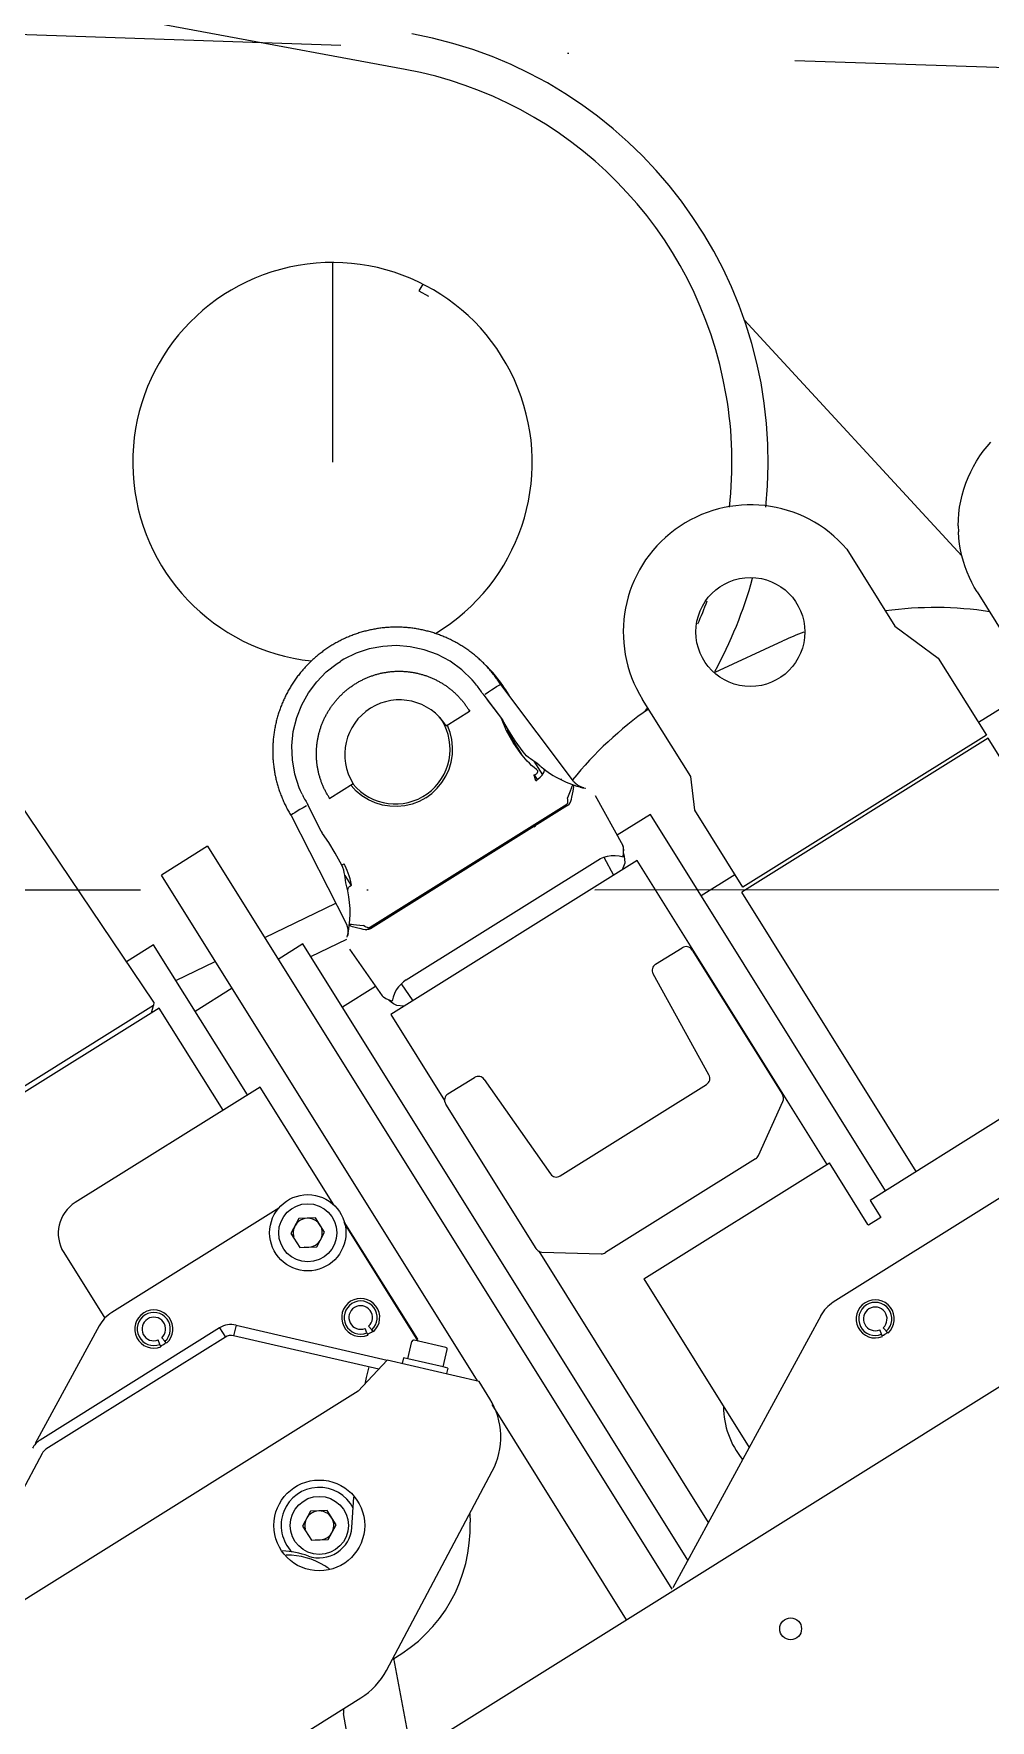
# Model space of a CAD drawing. Header units: millimetres. Extents: x 1084702 to 1166801, y 36632 to 124519.
# Drawn here: x 1098461.3 to 1098724.7, y 107416.3 to 107880.6 of the extents above; entities that cross this region are included whole.
import ezdxf

# ---------------------------------------------------------------- set-up
doc = ezdxf.new("R2010")
doc.units = ezdxf.units.MM
doc.header["$LTSCALE"] = 250
doc.linetypes.add('CENTER', pattern=[3, 2.5, -0.25, 0, -0.25])
doc.layers.get('0').update_dxf_attribs({"color": 255})

# ---------------------------------------------------------------- blocks, each defined once
blk = doc.blocks.new('PK65002M m platform_side')
at = {"linetype": 'Continuous'}
for p, q in [((-9604.79, 6916.72), (-10116.27, 7011.51)), ((-9624.84, 6863.56), (-9624.84, 6808.56)), ((-9599.98, 6857.62), (-9601.03, 6855.79)), ((-9601.03, 6855.79), (-9598.43, 6854.29)), ((-9451.58, 6782.81), (-9511.43, 6847.8)), ((-9446.58, 6810.3), (-9445.62, 6811.64)), ((-9445.62, 6811.64), (-9444.6, 6812.92)), ((-9444.6, 6812.92), (-9443.54, 6814.13)), ((-9449.1, 6805.95), (-9448.33, 6807.45)), ((-9448.33, 6807.45), (-9447.49, 6808.9)), ((-9447.49, 6808.9), (-9446.58, 6810.3)), ((-9450.99, 6801.19), (-9450.44, 6802.82)), ((-9450.44, 6802.82), (-9449.81, 6804.4)), ((-9449.81, 6804.4), (-9449.1, 6805.95)), ((-9452.14, 6796.18), (-9451.84, 6797.87)), ((-9451.84, 6797.87), (-9451.46, 6799.54)), ((-9451.46, 6799.54), (-9450.99, 6801.19)), ((-9452.54, 6791.08), (-9452.49, 6792.78)), ((-9452.49, 6792.78), (-9452.36, 6794.48)), ((-9452.36, 6794.48), (-9452.14, 6796.18)), ((-9452.54, 6791.08), (-9452.5, 6789.39)), ((-9452.38, 6787.72), (-9452.5, 6789.39)), ((-9452.18, 6786.07), (-9452.38, 6787.72)), ((-9483.22, 6784.66), (-9469.98, 6763.46)), ((-9451.9, 6784.44), (-9452.18, 6786.07)), ((-9451.54, 6782.85), (-9451.9, 6784.44)), ((-9451.12, 6781.29), (-9451.54, 6782.85)), ((-9450.63, 6779.77), (-9451.12, 6781.29)), ((-9450.08, 6778.3), (-9450.63, 6779.77)), ((-9449.47, 6776.87), (-9450.08, 6778.3)), ((-9448.81, 6775.49), (-9449.47, 6776.87)), ((-9448.1, 6774.17), (-9448.81, 6775.49)), ((-9447.34, 6772.9), (-9448.1, 6774.17)), ((-9447.34, 6772.9), (-9434.47, 6752.3)), ((-9469.98, 6763.46), (-9458.01, 6754.69)), ((-9519.42, 6750.81), (-9500.82, 6759.39)), ((-9458.01, 6754.69), (-9444.76, 6733.49)), ((-9558.45, 6720.76), (-9578.52, 6747.4)), ((-9577.53, 6746.07), (-9577.36, 6746.18)), ((-9577.38, 6746.17), (-9576.31, 6744.46)), ((-9577.36, 6746.18), (-9576.16, 6744.26)), ((-9583.37, 6744.7), (-9583.2, 6744.48)), ((-9583.2, 6744.48), (-9578.34, 6738.03)), ((-9582.2, 6743.15), (-9578.34, 6738.03)), ((-9526.2, 6722.1), (-9539.45, 6743.3)), ((-9438.53, 6742.19), (-9446.93, 6736.95)), ((-9593.55, 6736.06), (-9587.12, 6740.08)), ((-9587.12, 6740.08), (-9586.88, 6740.23)), ((-9578.34, 6738.03), (-9577.91, 6737.45)), ((-9577.91, 6737.45), (-9578.34, 6738.03)), ((-9576.9, 6734.66), (-9578.34, 6738.03)), ((-9576.95, 6734.79), (-9572.78, 6728.11)), ((-9444.32, 6732.59), (-9512.16, 6690.19)), ((-9444.76, 6733.49), (-9511.84, 6691.57)), ((-9198.09, 6338.54), (-9444.32, 6732.59)), ((-9674.06, 6659.96), (-9717.65, 6724.58)), ((-9569.43, 6726.33), (-9567.05, 6722.52)), ((-9566.29, 6723.93), (-9566.25, 6723.86)), ((-9619.16, 6720.06), (-9625.59, 6716.04)), ((-9569.29, 6722.54), (-9568.46, 6721.21)), ((-9563.04, 6721.78), (-9563.03, 6721.77)), ((-9561.87, 6721.39), (-9561.89, 6721.38)), ((-9558.21, 6720.47), (-9558.26, 6720.53)), ((-9558.16, 6720.41), (-9558.21, 6720.47)), ((-9558.11, 6720.35), (-9558.16, 6720.41)), ((-9558.05, 6720.3), (-9558.11, 6720.35)), ((-9558, 6720.24), (-9558.05, 6720.3)), ((-9557.94, 6720.19), (-9558, 6720.24)), ((-9557.89, 6720.13), (-9557.94, 6720.19)), ((-9557.83, 6720.08), (-9557.89, 6720.13)), ((-9557.77, 6720.03), (-9557.83, 6720.08)), ((-9557.71, 6719.98), (-9557.77, 6720.03)), ((-9557.66, 6719.93), (-9557.72, 6719.98)), ((-9557.6, 6719.88), (-9557.66, 6719.93)), ((-9557.55, 6719.84), (-9557.6, 6719.88)), ((-9557.45, 6719.77), (-9557.5, 6719.8)), ((-9557.4, 6719.73), (-9557.45, 6719.77)), ((-9557.36, 6719.7), (-9557.41, 6719.73)), ((-9557.32, 6719.67), (-9557.36, 6719.7)), ((-9557.28, 6719.64), (-9557.32, 6719.67)), ((-9557.24, 6719.61), (-9557.28, 6719.64)), ((-9557.2, 6719.59), (-9557.24, 6719.62)), ((-9557.16, 6719.56), (-9557.2, 6719.59)), ((-9557.12, 6719.54), (-9557.17, 6719.57)), ((-9557.09, 6719.52), (-9557.13, 6719.54)), ((-9557.05, 6719.5), (-9557.09, 6719.52)), ((-9557.02, 6719.48), (-9557.06, 6719.5)), ((-9556.99, 6719.46), (-9557.03, 6719.48)), ((-9556.95, 6719.44), (-9556.99, 6719.46)), ((-9556.92, 6719.42), (-9556.96, 6719.44)), ((-9556.89, 6719.4), (-9556.93, 6719.43)), ((-9556.86, 6719.39), (-9556.9, 6719.41)), ((-9556.83, 6719.37), (-9556.87, 6719.39)), ((-9556.81, 6719.36), (-9556.84, 6719.38)), ((-9556.78, 6719.34), (-9556.81, 6719.36)), ((-9556.75, 6719.33), (-9556.79, 6719.35)), ((-9556.73, 6719.32), (-9556.76, 6719.33)), ((-9556.7, 6719.3), (-9556.73, 6719.32)), ((-9556.68, 6719.29), (-9556.71, 6719.31)), ((-9556.65, 6719.28), (-9556.68, 6719.29)), ((-9556.63, 6719.27), (-9556.66, 6719.28)), ((-9556.6, 6719.26), (-9556.64, 6719.27)), ((-9556.64, 6719.17), (-9556.62, 6719.16)), ((-9556.64, 6719.16), (-9556.56, 6719.14)), ((-9556.58, 6719.24), (-9556.61, 6719.26)), ((-9556.56, 6719.23), (-9556.59, 6719.25)), ((-9556.54, 6719.22), (-9556.57, 6719.24)), ((-9556.51, 6719.21), (-9556.55, 6719.23)), ((-9556.49, 6719.2), (-9556.52, 6719.22)), ((-9556.47, 6719.2), (-9556.5, 6719.21)), ((-9556.45, 6719.19), (-9556.48, 6719.2)), ((-9556.43, 6719.18), (-9556.46, 6719.19)), ((-9556.41, 6719.17), (-9556.44, 6719.18)), ((-9556.44, 6719.11), (-9556.33, 6719.08)), ((-9556.39, 6719.16), (-9556.42, 6719.17)), ((-9556.37, 6719.15), (-9556.4, 6719.17)), ((-9556.34, 6719.14), (-9556.37, 6719.15)), ((-9556.31, 6719.13), (-9556.35, 6719.14)), ((-9556.28, 6719.12), (-9556.32, 6719.13)), ((-9556.26, 6719.11), (-9556.29, 6719.12)), ((-9556.23, 6719.1), (-9556.27, 6719.11)), ((-9556.21, 6719.09), (-9556.24, 6719.1)), ((-9556.18, 6719.08), (-9556.22, 6719.09)), ((-9556.16, 6719.07), (-9556.19, 6719.08)), ((-9556.13, 6719.06), (-9556.17, 6719.07)), ((-9556.1, 6719.05), (-9556.14, 6719.06)), ((-9556.07, 6719.04), (-9556.11, 6719.05)), ((-9556.04, 6719.03), (-9556.08, 6719.04)), ((-9556.03, 6719.02), (-9556.05, 6719.03)), ((-9556, 6719.02), (-9556.03, 6719.03)), ((-9555.98, 6719.01), (-9556.01, 6719.02)), ((-9555.95, 6719), (-9555.98, 6719.01)), ((-9555.93, 6718.99), (-9555.95, 6719)), ((-9555.9, 6718.98), (-9555.93, 6718.99)), ((-9555.88, 6718.98), (-9555.9, 6718.98)), ((-9555.86, 6718.97), (-9555.89, 6718.98)), ((-9555.85, 6718.97), (-9555.88, 6718.98)), ((-9555.87, 6718.97), (-9555.82, 6718.96)), ((-9555.87, 6718.97), (-9555.87, 6718.97)), ((-9555.84, 6718.97), (-9555.86, 6718.97)), ((-9555.83, 6718.96), (-9555.85, 6718.97)), ((-9555.8, 6718.96), (-9555.83, 6718.96)), ((-9555.82, 6718.96), (-9555.8, 6718.95)), ((-9555.76, 6718.94), (-9555.81, 6718.96)), ((-9555.75, 6718.94), (-9555.77, 6718.95)), ((-9555.76, 6718.94), (-9555.75, 6718.94)), ((-9555.76, 6718.94), (-9555.75, 6718.94)), ((-9555.75, 6718.94), (-9555.74, 6718.94)), ((-9555.75, 6718.94), (-9555.74, 6718.94)), ((-9555.71, 6718.93), (-9555.75, 6718.94)), ((-9555.7, 6718.93), (-9555.73, 6718.94)), ((-9555.58, 6718.9), (-9555.72, 6718.93)), ((-9555.67, 6718.92), (-9555.71, 6718.93)), ((-9555.63, 6718.91), (-9555.67, 6718.92)), ((-9555.61, 6718.91), (-9555.64, 6718.91)), ((-9555.23, 6718.82), (-9555.17, 6718.81)), ((-9525.09, 6712.77), (-9526.2, 6722.1)), ((-9631.71, 6714.5), (-9631.58, 6714.25)), ((-9627.92, 6707.05), (-9631.58, 6714.25)), ((-9625.59, 6716.04), (-9625.83, 6715.89)), ((-9614.6, 6680.51), (-9560.32, 6714.43)), ((-9560.1, 6714.07), (-9614.38, 6680.16)), ((-9552.51, 6716.84), (-9544.9, 6703.1)), ((-9636.25, 6711.32), (-9621.11, 6681.61)), ((-9537.27, 6711.6), (-9546.44, 6705.88)), ((-9472.56, 6608.04), (-9537.27, 6711.6)), ((-9511.84, 6691.57), (-9525.09, 6712.77)), ((-9627.59, 6706.41), (-9627.92, 6707.05)), ((-9659.22, 6702.86), (-9671.94, 6694.92)), ((-9659.22, 6702.86), (-9531.41, 6498.34)), ((-9550.13, 6699.83), (-9547.41, 6694.92)), ((-9544.83, 6699.93), (-9544.69, 6701.04)), ((-9584.95, 6555.71), (-9671.94, 6694.92)), ((-9540.91, 6698.98), (-9608.76, 6656.58)), ((-9604.53, 6666.09), (-9551.77, 6699.05)), ((-9544.94, 6696.46), (-9544.25, 6698.3)), ((-9488.62, 6615.3), (-9540.91, 6698.98)), ((-9514.01, 6695.03), (-9523.29, 6689.23)), ((-9621.43, 6694.82), (-9619.72, 6692.08)), ((-9620.7, 6691.02), (-9620.6, 6690.85)), ((-9643.51, 6677.72), (-9623.94, 6687.16)), ((-9620.02, 6686.18), (-9620.01, 6686.16)), ((-9464.12, 6613.31), (-9512.16, 6690.19)), ((-9621.05, 6681.48), (-9621.02, 6681.4)), ((-9621.02, 6681.41), (-9620.98, 6681.33)), ((-9620.98, 6681.33), (-9620.95, 6681.26)), ((-9620.95, 6681.26), (-9620.92, 6681.19)), ((-9620.93, 6681.19), (-9620.9, 6681.12)), ((-9620.9, 6681.12), (-9620.87, 6681.04)), ((-9620.87, 6681.05), (-9620.84, 6680.97)), ((-9620.84, 6680.98), (-9620.82, 6680.9)), ((-9620, 6685.4), (-9619.98, 6685.37)), ((-9620, 6685.35), (-9619.98, 6685.33)), ((-9615.53, 6679.85), (-9612.62, 6681.26)), ((-9630.81, 6672.49), (-9620.87, 6677.28)), ((-9620.82, 6680.9), (-9620.79, 6680.82)), ((-9620.8, 6680.83), (-9620.77, 6680.75)), ((-9620.78, 6677.86), (-9620.8, 6677.8)), ((-9620.77, 6680.75), (-9620.75, 6680.67)), ((-9620.69, 6678.23), (-9620.7, 6678.21)), ((-9620.7, 6678.22), (-9620.7, 6678.21)), ((-9620.69, 6678.24), (-9620.65, 6678.41)), ((-9620.68, 6678.29), (-9620.69, 6678.24)), ((-9620.69, 6678.25), (-9620.69, 6678.22)), ((-9620.69, 6678.23), (-9620.69, 6678.24)), ((-9620.69, 6678.23), (-9620.69, 6678.24)), ((-9620.69, 6678.24), (-9620.69, 6678.24)), ((-9620.69, 6678.24), (-9620.69, 6678.24)), ((-9620.67, 6678.33), (-9620.68, 6678.29)), ((-9620.68, 6678.3), (-9620.68, 6678.27)), ((-9620.66, 6678.37), (-9620.67, 6678.35)), ((-9620.67, 6678.35), (-9620.67, 6678.32)), ((-9620.65, 6678.43), (-9620.66, 6678.39)), ((-9620.66, 6678.4), (-9620.66, 6678.37)), ((-9620.64, 6678.47), (-9620.65, 6678.43)), ((-9620.63, 6678.53), (-9620.64, 6678.49)), ((-9620.64, 6678.51), (-9620.64, 6678.47)), ((-9620.62, 6678.59), (-9620.63, 6678.57)), ((-9620.63, 6678.57), (-9620.63, 6678.55)), ((-9620.63, 6678.55), (-9620.63, 6678.53)), ((-9620.61, 6678.67), (-9620.62, 6678.64)), ((-9620.62, 6678.64), (-9620.62, 6678.62)), ((-9620.62, 6678.62), (-9620.62, 6678.59)), ((-9620.61, 6678.69), (-9620.61, 6678.67)), ((-9620.58, 6678.94), (-9620.59, 6678.9)), ((-9620.59, 6678.91), (-9620.59, 6678.87)), ((-9620.59, 6678.87), (-9620.59, 6678.84)), ((-9620.58, 6679.7), (-9620.58, 6679.62)), ((-9620.58, 6679.63), (-9620.57, 6679.56)), ((-9620.57, 6679.09), (-9620.58, 6679.04)), ((-9620.58, 6679.05), (-9620.58, 6679.01)), ((-9620.58, 6679.01), (-9620.58, 6678.97)), ((-9620.58, 6678.97), (-9620.58, 6678.94)), ((-9620.57, 6679.57), (-9620.57, 6679.5)), ((-9620.57, 6679.51), (-9620.57, 6679.45)), ((-9620.57, 6679.46), (-9620.57, 6679.39)), ((-9620.57, 6679.4), (-9620.57, 6679.34)), ((-9620.57, 6679.35), (-9620.57, 6679.3)), ((-9620.57, 6679.3), (-9620.57, 6679.25)), ((-9620.57, 6679.26), (-9620.57, 6679.21)), ((-9620.57, 6679.21), (-9620.57, 6679.16)), ((-9620.57, 6679.17), (-9620.57, 6679.12)), ((-9620.57, 6679.13), (-9620.57, 6679.08)), ((-9620.54, 6678.92), (-9620.56, 6678.85)), ((-9620.53, 6678.96), (-9620.52, 6679.02)), ((-9620.49, 6679.18), (-9620.46, 6679.36)), ((-9674.12, 6675.75), (-9681.57, 6671.09)), ((-9648.28, 6634.4), (-9674.12, 6675.75)), ((-9632.99, 6675.97), (-9639.76, 6671.73)), ((-9527, 6506.36), (-9632.99, 6675.97)), ((-9620.19, 6674.55), (-9611.18, 6661.68)), ((-9535.87, 6670.38), (-9528.57, 6674.94)), ((-9525.82, 6674.3), (-9500.95, 6634.51)), ((-9667.97, 6665.91), (-9657.1, 6671.16)), ((-9521.16, 6639.94), (-9536.56, 6667.72)), ((-9652.49, 6663.79), (-9662.67, 6657.42)), ((-9613, 6664.28), (-9622.12, 6658.58)), ((-9605.95, 6664.95), (-9602.73, 6660.35)), ((-9674.11, 6659), (-9765.91, 6601.64)), ((-9672.54, 6658.31), (-9765.82, 6600.02)), ((-9674.63, 6657), (-9674.11, 6659)), ((-9674.06, 6659.96), (-9674.11, 6659)), ((-9654.98, 6630.21), (-9672.54, 6658.31)), ((-9608.36, 6660.23), (-9609.43, 6660.59)), ((-9605.19, 6658.81), (-9607.15, 6658.99)), ((-9608.76, 6656.58), (-9593.96, 6632.9)), ((-9593.03, 6634.67), (-9585.73, 6639.22)), ((-9644.77, 6636.59), (-9695.65, 6604.79)), ((-9624.5, 6604.15), (-9644.77, 6636.59)), ((-9583.03, 6638.68), (-9564.82, 6612.67)), ((-9562.12, 6612.12), (-9521.85, 6637.28)), ((-9568.79, 6592.11), (-9593.66, 6631.91)), ((-9507.55, 6617.72), (-9500.82, 6632.62)), ((-9439.61, 6628.63), (-9476.82, 6605.38)), ((-9508.32, 6616.85), (-9549.69, 6590.99)), ((-9539.11, 6583.75), (-9487.98, 6615.7)), ((-9477.38, 6598.74), (-9487.98, 6615.7)), ((-9639.62, 6603.27), (-9685.59, 6574.54)), ((-9440.95, 6606.06), (-9486.93, 6577.33)), ((-9476.82, 6605.38), (-9473.86, 6600.64)), ((-9634.09, 6600.38), (-9636.26, 6596.3)), ((-9629.47, 6600.54), (-9634.09, 6600.38)), ((-9627.02, 6596.62), (-9629.47, 6600.54)), ((-9601.38, 6567.14), (-9621.61, 6599.51)), ((-9601.22, 6566.65), (-9621.49, 6599.08)), ((-9477.25, 6598.52), (-9477.38, 6598.74)), ((-9473.86, 6600.64), (-9477.25, 6598.52)), ((-9636.26, 6596.3), (-9633.81, 6592.39)), ((-9629.19, 6592.55), (-9627.02, 6596.62)), ((-9698.83, 6591.01), (-9687.52, 6572.92)), ((-9633.81, 6592.39), (-9629.19, 6592.55)), ((-9568.03, 6591.4), (-9521.36, 6516.73)), ((-9567.16, 6591.17), (-9550.81, 6590.69)), ((-9539.11, 6583.75), (-9510.13, 6537.38)), ((-9689.08, 6570.84), (-9706.69, 6538.46)), ((-9655.93, 6570.29), (-9705.35, 6539.41)), ((-9655.93, 6570.29), (-9654.34, 6567.75)), ((-9651.4, 6571.05), (-9652.07, 6568.13)), ((-9651.4, 6571.05), (-9609.79, 6561.44)), ((-9615.36, 6568.92), (-9615.85, 6570.13)), ((-9614.89, 6570.73), (-9614.02, 6569.76)), ((-9613.55, 6569.24), (-9614.02, 6569.76)), ((-9490.41, 6573.63), (-9531.14, 6498.75)), ((-9473.41, 6567.89), (-9474.16, 6569.74)), ((-9471.86, 6568.85), (-9473.2, 6570.34)), ((-9419.15, 6567.8), (-11373.19, 5346.78)), ((-9654.34, 6567.75), (-9703.76, 6536.86)), ((-9672.34, 6565.74), (-9672.83, 6566.95)), ((-9672.34, 6565.74), (-9672.08, 6565.1)), ((-9671.87, 6567.55), (-9670.99, 6566.58)), ((-9670.53, 6566.07), (-9670.99, 6566.58)), ((-9612.1, 6558.9), (-9652.07, 6568.13)), ((-9615.36, 6568.92), (-9615.1, 6568.27)), ((-9604.07, 6561.77), (-9602.97, 6566.54)), ((-9593.6, 6564.89), (-9602.37, 6566.91)), ((-9601.44, 6567), (-9601.38, 6567.14)), ((-9609.82, 6561.35), (-9617.72, 6552.87)), ((-9584.47, 6555.5), (-9609.82, 6561.35)), ((-9605.29, 6562.05), (-9605.65, 6560.49)), ((-9604.07, 6561.77), (-9605.29, 6562.05)), ((-9594.33, 6559.52), (-9604.07, 6561.77)), ((-9594.33, 6559.52), (-9593.23, 6564.29)), ((-9615.53, 6556.61), (-9615.95, 6554.77)), ((-9614.85, 6559.53), (-9615.53, 6556.61)), ((-9593.11, 6559.23), (-9594.33, 6559.52)), ((-9593.11, 6559.23), (-9593.47, 6557.68)), ((-9617.72, 6552.87), (-9726.62, 6484.82)), ((-9581.53, 6550.79), (-9584.47, 6555.5)), ((-9543.83, 6489.89), (-9580.89, 6549.2)), ((-9704.82, 6535.73), (-9727.18, 6493.68)), ((-9609.96, 6475.98), (-9580.83, 6530.8)), ((-9619.51, 6515.34), (-9618.93, 6523.66)), ((-9630.92, 6519.82), (-9633.08, 6515.74)), ((-9626.3, 6519.98), (-9630.92, 6519.82)), ((-9623.85, 6516.06), (-9626.3, 6519.98)), ((-9587.03, 6519.12), (-9586.95, 6516.84)), ((-9633.08, 6515.74), (-9630.64, 6511.83)), ((-9626.02, 6511.99), (-9623.85, 6516.06)), ((-9630.64, 6511.83), (-9626.02, 6511.99)), ((-9603.03, 6452.9), (-9607.91, 6479.39)), ((-9706.74, 6412.35), (-9617.03, 6468.4)), ((-9618.14, 6443.46), (-9621.77, 6464.13))]:
    blk.add_line(p, q, dxfattribs=at)
for points in [[(-9583.06, 6753.09), (-9583.29, 6753.32), (-9583.53, 6753.55), (-9583.76, 6753.78), (-9584, 6754), (-9584.24, 6754.23), (-9584.49, 6754.45), (-9584.73, 6754.67), (-9584.98, 6754.88), (-9585.23, 6755.1), (-9585.48, 6755.31), (-9585.73, 6755.52), (-9585.99, 6755.72), (-9586.25, 6755.93), (-9586.5, 6756.13), (-9586.77, 6756.33), (-9587.03, 6756.52), (-9587.29, 6756.72), (-9587.56, 6756.91), (-9587.83, 6757.1), (-9588.1, 6757.28), (-9588.37, 6757.47), (-9588.65, 6757.65), (-9588.92, 6757.82), (-9589.2, 6758), (-9589.48, 6758.17), (-9589.76, 6758.34), (-9590.04, 6758.51), (-9590.32, 6758.67), (-9590.61, 6758.84), (-9590.9, 6759), (-9591.19, 6759.15), (-9591.48, 6759.31), (-9591.77, 6759.46), (-9592.06, 6759.6), (-9592.35, 6759.75), (-9592.65, 6759.89), (-9592.95, 6760.03), (-9593.25, 6760.17), (-9593.54, 6760.3), (-9593.85, 6760.43), (-9594.15, 6760.56), (-9594.45, 6760.68), (-9594.76, 6760.81), (-9595.06, 6760.92), (-9595.37, 6761.04), (-9595.68, 6761.15), (-9595.99, 6761.26), (-9596.3, 6761.37), (-9596.61, 6761.48), (-9596.92, 6761.58), (-9597.23, 6761.67), (-9597.55, 6761.77), (-9597.86, 6761.86), (-9598.18, 6761.95), (-9598.49, 6762.04), (-9598.81, 6762.12), (-9599.13, 6762.2), (-9599.45, 6762.28), (-9599.77, 6762.35), (-9600.09, 6762.42), (-9600.41, 6762.49), (-9600.73, 6762.55), (-9601.05, 6762.61), (-9601.38, 6762.67), (-9601.7, 6762.73), (-9602.02, 6762.78), (-9602.35, 6762.83), (-9602.67, 6762.87), (-9603, 6762.92), (-9603.32, 6762.96), (-9603.65, 6762.99), (-9603.98, 6763.02), (-9604.3, 6763.05), (-9604.63, 6763.08), (-9604.96, 6763.11), (-9605.28, 6763.13), (-9605.61, 6763.14), (-9605.94, 6763.16), (-9606.27, 6763.17), (-9606.59, 6763.18), (-9606.92, 6763.18), (-9607.25, 6763.18), (-9607.58, 6763.18), (-9607.91, 6763.18), (-9608.23, 6763.17), (-9608.56, 6763.16), (-9608.89, 6763.14), (-9609.22, 6763.13), (-9609.54, 6763.11), (-9609.87, 6763.08), (-9610.2, 6763.06), (-9610.53, 6763.03), (-9610.85, 6762.99), (-9611.18, 6762.96), (-9611.5, 6762.92), (-9611.83, 6762.87), (-9612.15, 6762.83), (-9612.48, 6762.78), (-9612.8, 6762.73), (-9613.12, 6762.67), (-9613.45, 6762.62), (-9613.77, 6762.55), (-9614.09, 6762.49), (-9614.41, 6762.42), (-9614.73, 6762.35), (-9615.05, 6762.28), (-9615.37, 6762.2), (-9615.69, 6762.12), (-9616.01, 6762.04), (-9616.32, 6761.95), (-9616.64, 6761.86), (-9616.95, 6761.77), (-9617.27, 6761.68), (-9617.58, 6761.58), (-9617.89, 6761.48), (-9618.2, 6761.37), (-9618.51, 6761.27), (-9618.82, 6761.16), (-9619.13, 6761.04), (-9619.44, 6760.93), (-9619.74, 6760.81), (-9620.05, 6760.69), (-9620.35, 6760.56), (-9620.65, 6760.44), (-9620.95, 6760.31), (-9621.25, 6760.17), (-9621.55, 6760.04), (-9621.85, 6759.9), (-9622.14, 6759.75), (-9622.44, 6759.61), (-9622.73, 6759.46), (-9623.02, 6759.31), (-9623.31, 6759.16), (-9623.6, 6759), (-9623.89, 6758.84), (-9624.17, 6758.68), (-9624.45, 6758.52), (-9624.74, 6758.35), (-9625.02, 6758.18), (-9625.29, 6758.01)], [(-9625.29, 6758.01), (-9625.56, 6757.84), (-9625.84, 6757.66), (-9626.11, 6757.48), (-9626.39, 6757.3), (-9626.66, 6757.11), (-9626.92, 6756.92), (-9627.19, 6756.73), (-9627.46, 6756.54), (-9627.72, 6756.34), (-9627.98, 6756.14), (-9628.24, 6755.94), (-9628.5, 6755.74), (-9628.75, 6755.53), (-9629.01, 6755.33), (-9629.26, 6755.12), (-9629.51, 6754.9), (-9629.75, 6754.69), (-9630, 6754.47), (-9630.24, 6754.25), (-9630.48, 6754.03), (-9630.72, 6753.8), (-9630.96, 6753.57), (-9631.19, 6753.34), (-9631.42, 6753.11), (-9631.65, 6752.88), (-9631.88, 6752.64), (-9632.11, 6752.4), (-9632.33, 6752.16), (-9632.55, 6751.92), (-9632.77, 6751.68), (-9632.98, 6751.43), (-9633.2, 6751.18), (-9633.41, 6750.93), (-9633.62, 6750.68), (-9633.82, 6750.42), (-9634.03, 6750.17), (-9634.23, 6749.91), (-9634.43, 6749.65), (-9634.62, 6749.38), (-9634.82, 6749.12), (-9635.01, 6748.85), (-9635.2, 6748.58), (-9635.38, 6748.31), (-9635.56, 6748.04), (-9635.75, 6747.77), (-9635.92, 6747.49), (-9636.1, 6747.22), (-9636.27, 6746.94), (-9636.44, 6746.66), (-9636.61, 6746.38), (-9636.77, 6746.09), (-9636.94, 6745.81), (-9637.1, 6745.52), (-9637.25, 6745.23), (-9637.41, 6744.94), (-9637.56, 6744.65), (-9637.7, 6744.36), (-9637.85, 6744.06), (-9637.99, 6743.77), (-9638.13, 6743.47), (-9638.27, 6743.17), (-9638.4, 6742.87), (-9638.53, 6742.57), (-9638.66, 6742.27), (-9638.78, 6741.97), (-9638.91, 6741.66), (-9639.03, 6741.36), (-9639.14, 6741.05), (-9639.26, 6740.74), (-9639.37, 6740.43), (-9639.47, 6740.12), (-9639.58, 6739.81), (-9639.68, 6739.5), (-9639.78, 6739.19), (-9639.87, 6738.87), (-9639.96, 6738.56), (-9640.05, 6738.24), (-9640.14, 6737.93), (-9640.22, 6737.61), (-9640.3, 6737.29), (-9640.38, 6736.97), (-9640.45, 6736.65), (-9640.52, 6736.33), (-9640.59, 6736.01), (-9640.66, 6735.69), (-9640.72, 6735.37), (-9640.78, 6735.04), (-9640.83, 6734.72), (-9640.88, 6734.4), (-9640.93, 6734.07), (-9640.98, 6733.75), (-9641.02, 6733.42), (-9641.06, 6733.1), (-9641.1, 6732.77), (-9641.13, 6732.45), (-9641.16, 6732.12), (-9641.19, 6731.79), (-9641.21, 6731.46), (-9641.23, 6731.14), (-9641.25, 6730.81), (-9641.27, 6730.48), (-9641.28, 6730.15), (-9641.29, 6729.82), (-9641.29, 6729.5), (-9641.29, 6729.17), (-9641.29, 6728.84), (-9641.29, 6728.51), (-9641.28, 6728.19), (-9641.27, 6727.86), (-9641.25, 6727.53), (-9641.24, 6727.2), (-9641.22, 6726.87), (-9641.19, 6726.55), (-9641.17, 6726.22), (-9641.14, 6725.89), (-9641.1, 6725.57), (-9641.07, 6725.24), (-9641.03, 6724.91), (-9640.99, 6724.59), (-9640.94, 6724.26), (-9640.89, 6723.94), (-9640.84, 6723.62), (-9640.79, 6723.29), (-9640.73, 6722.97), (-9640.67, 6722.65), (-9640.6, 6722.32), (-9640.53, 6722), (-9640.46, 6721.68), (-9640.39, 6721.36), (-9640.31, 6721.04), (-9640.23, 6720.72), (-9640.15, 6720.41), (-9640.07, 6720.09), (-9639.98, 6719.77), (-9639.89, 6719.46), (-9639.79, 6719.15), (-9639.69, 6718.83), (-9639.59, 6718.52), (-9639.49, 6718.21), (-9639.38, 6717.9), (-9639.27, 6717.59), (-9639.16, 6717.28), (-9639.04, 6716.97), (-9638.92, 6716.67), (-9638.8, 6716.36), (-9638.68, 6716.06), (-9638.55, 6715.76), (-9638.42, 6715.45), (-9638.28, 6715.16), (-9638.15, 6714.86), (-9638.01, 6714.56), (-9637.87, 6714.26), (-9637.72, 6713.97), (-9637.57, 6713.68), (-9637.42, 6713.38), (-9637.27, 6713.09), (-9637.11, 6712.8), (-9636.95, 6712.52), (-9636.79, 6712.23)], [(-9603.48, 6757.81), (-9607.25, 6758.1), (-9610.99, 6757.89), (-9614.71, 6757.18), (-9618.31, 6755.99), (-9621.7, 6754.33)], [(-9586.4, 6748.71), (-9589.25, 6751.46), (-9592.45, 6753.78), (-9595.9, 6755.62), (-9599.61, 6756.98), (-9603.48, 6757.81)], [(-9634.67, 6738.32), (-9633.28, 6741.83), (-9631.45, 6745.1), (-9629.19, 6748.14), (-9626.53, 6750.85), (-9623.56, 6753.17)], [(-9623.56, 6753.17), (-9623.1, 6753.48), (-9622.64, 6753.77)], [(-9621.7, 6754.33), (-9622.18, 6754.06), (-9622.64, 6753.77)], [(-9618.56, 6747.58), (-9618.36, 6747.71), (-9618.15, 6747.83), (-9617.95, 6747.95), (-9617.74, 6748.07), (-9617.54, 6748.19), (-9617.33, 6748.3), (-9617.12, 6748.41), (-9616.91, 6748.52), (-9616.7, 6748.63), (-9616.49, 6748.73), (-9616.27, 6748.84), (-9616.06, 6748.94), (-9615.84, 6749.04), (-9615.62, 6749.13), (-9615.41, 6749.23), (-9615.19, 6749.32), (-9614.97, 6749.41), (-9614.75, 6749.49), (-9614.53, 6749.58), (-9614.3, 6749.66), (-9614.08, 6749.74), (-9613.86, 6749.82), (-9613.63, 6749.9), (-9613.41, 6749.97), (-9613.18, 6750.04), (-9612.95, 6750.11), (-9612.72, 6750.17), (-9612.5, 6750.24), (-9612.27, 6750.3), (-9612.04, 6750.36), (-9611.81, 6750.42), (-9611.58, 6750.47), (-9611.34, 6750.52), (-9611.11, 6750.57), (-9610.88, 6750.62), (-9610.65, 6750.66), (-9610.41, 6750.7), (-9610.18, 6750.74), (-9609.94, 6750.78), (-9609.71, 6750.82), (-9609.47, 6750.85), (-9609.24, 6750.88), (-9609, 6750.91), (-9608.77, 6750.93), (-9608.53, 6750.95), (-9608.29, 6750.97), (-9608.06, 6750.99), (-9607.82, 6751.01), (-9607.58, 6751.02), (-9607.35, 6751.03), (-9607.11, 6751.04), (-9606.87, 6751.04), (-9606.63, 6751.05), (-9606.4, 6751.05), (-9606.16, 6751.04), (-9605.92, 6751.04), (-9605.68, 6751.03), (-9605.45, 6751.02), (-9605.21, 6751.01), (-9604.97, 6751), (-9604.74, 6750.98), (-9604.5, 6750.96), (-9604.26, 6750.94), (-9604.03, 6750.91), (-9603.79, 6750.89), (-9603.55, 6750.86), (-9603.32, 6750.83), (-9603.08, 6750.79), (-9602.85, 6750.75), (-9602.61, 6750.72)], [(-9602.61, 6750.72), (-9602.38, 6750.67), (-9602.14, 6750.63), (-9601.91, 6750.58), (-9601.68, 6750.53), (-9601.44, 6750.48), (-9601.21, 6750.43), (-9600.98, 6750.37), (-9600.75, 6750.31), (-9600.52, 6750.25), (-9600.29, 6750.19), (-9600.06, 6750.12), (-9599.83, 6750.06), (-9599.6, 6749.98), (-9599.38, 6749.91), (-9599.15, 6749.84), (-9598.93, 6749.76), (-9598.7, 6749.68), (-9598.48, 6749.6), (-9598.26, 6749.51), (-9598.04, 6749.42), (-9597.82, 6749.33), (-9597.6, 6749.24), (-9597.38, 6749.15), (-9597.16, 6749.05), (-9596.95, 6748.95), (-9596.73, 6748.85), (-9596.52, 6748.75), (-9596.3, 6748.64), (-9596.09, 6748.54), (-9595.88, 6748.43), (-9595.67, 6748.31), (-9595.47, 6748.2), (-9595.26, 6748.08), (-9595.05, 6747.97), (-9594.85, 6747.84), (-9594.65, 6747.72), (-9594.45, 6747.6), (-9594.25, 6747.47), (-9594.05, 6747.34), (-9593.85, 6747.21), (-9593.66, 6747.08), (-9593.46, 6746.94), (-9593.27, 6746.8), (-9593.08, 6746.67), (-9592.89, 6746.52), (-9592.7, 6746.38), (-9592.51, 6746.24), (-9592.33, 6746.09), (-9592.15, 6745.94), (-9591.97, 6745.79), (-9591.79, 6745.64), (-9591.61, 6745.48), (-9591.43, 6745.33), (-9591.26, 6745.17), (-9591.08, 6745.01), (-9590.91, 6744.85), (-9590.74, 6744.68), (-9590.57, 6744.52), (-9590.41, 6744.35), (-9590.24, 6744.18), (-9590.08, 6744.01), (-9589.92, 6743.84), (-9589.76, 6743.66), (-9589.6, 6743.49), (-9589.45, 6743.31), (-9589.3, 6743.13), (-9589.15, 6742.95), (-9589, 6742.77), (-9588.85, 6742.59), (-9588.7, 6742.4), (-9588.56, 6742.22), (-9588.42, 6742.03), (-9588.28, 6741.84), (-9588.14, 6741.65), (-9588.01, 6741.46), (-9587.88, 6741.26), (-9587.75, 6741.07), (-9587.62, 6740.87), (-9587.49, 6740.68), (-9587.37, 6740.48), (-9587.24, 6740.28), (-9587.12, 6740.08)], [(-9582.6, 6752.62), (-9582.83, 6752.85), (-9583.06, 6753.09)], [(-9578.52, 6747.4), (-9578.56, 6747.46), (-9578.74, 6747.73), (-9578.92, 6748.01), (-9579.1, 6748.28), (-9579.29, 6748.55), (-9579.48, 6748.82), (-9579.67, 6749.09), (-9579.86, 6749.35), (-9580.06, 6749.62), (-9580.26, 6749.88), (-9580.46, 6750.14), (-9580.66, 6750.39), (-9580.87, 6750.65), (-9581.08, 6750.9), (-9581.29, 6751.15), (-9581.5, 6751.4), (-9581.72, 6751.65), (-9581.94, 6751.9), (-9582.16, 6752.14), (-9582.38, 6752.38), (-9582.6, 6752.62)], [(-9628.36, 6734.63), (-9628.3, 6734.85), (-9628.23, 6735.08), (-9628.15, 6735.31), (-9628.08, 6735.53), (-9628, 6735.76), (-9627.92, 6735.98), (-9627.84, 6736.2), (-9627.76, 6736.43), (-9627.67, 6736.65), (-9627.58, 6736.87), (-9627.49, 6737.09), (-9627.4, 6737.31), (-9627.3, 6737.52), (-9627.2, 6737.74), (-9627.1, 6737.96), (-9627, 6738.17), (-9626.9, 6738.38), (-9626.79, 6738.6), (-9626.68, 6738.81), (-9626.57, 6739.02), (-9626.46, 6739.22), (-9626.34, 6739.43), (-9626.22, 6739.64), (-9626.11, 6739.84), (-9625.98, 6740.05), (-9625.86, 6740.25), (-9625.73, 6740.45), (-9625.61, 6740.65), (-9625.48, 6740.85), (-9625.34, 6741.05), (-9625.21, 6741.24), (-9625.07, 6741.44), (-9624.93, 6741.63), (-9624.79, 6741.82), (-9624.65, 6742.01), (-9624.51, 6742.2), (-9624.36, 6742.39), (-9624.21, 6742.57), (-9624.06, 6742.76), (-9623.91, 6742.94), (-9623.76, 6743.12), (-9623.6, 6743.3), (-9623.44, 6743.48), (-9623.29, 6743.65), (-9623.12, 6743.83), (-9622.96, 6744), (-9622.8, 6744.17), (-9622.63, 6744.34), (-9622.46, 6744.5), (-9622.29, 6744.67), (-9622.12, 6744.83), (-9621.95, 6745), (-9621.77, 6745.16), (-9621.59, 6745.31), (-9621.42, 6745.47), (-9621.24, 6745.63), (-9621.05, 6745.78), (-9620.87, 6745.93), (-9620.69, 6746.08), (-9620.5, 6746.22), (-9620.31, 6746.37), (-9620.12, 6746.51), (-9619.93, 6746.65), (-9619.74, 6746.79), (-9619.55, 6746.93), (-9619.35, 6747.06), (-9619.16, 6747.2), (-9618.96, 6747.33), (-9618.76, 6747.46), (-9618.56, 6747.58)], [(-9585.16, 6747.25), (-9585.77, 6747.99), (-9586.4, 6748.71)], [(-9582.78, 6744.78), (-9581.91, 6745.36), (-9581.08, 6745.92), (-9580.32, 6746.41), (-9579.66, 6746.82), (-9579.13, 6747.13), (-9578.76, 6747.33), (-9578.56, 6747.4), (-9578.52, 6747.4)], [(-9633.99, 6718.98), (-9635.2, 6722.75), (-9635.88, 6726.63), (-9636.02, 6730.55), (-9635.62, 6734.47), (-9634.67, 6738.32)], [(-9572.37, 6728.84), (-9574.57, 6731.93), (-9576.38, 6734.8), (-9577.91, 6737.45)], [(-9625.59, 6716.04), (-9625.72, 6716.23), (-9625.84, 6716.43), (-9625.97, 6716.63), (-9626.09, 6716.83), (-9626.21, 6717.03), (-9626.33, 6717.24), (-9626.44, 6717.44), (-9626.56, 6717.65), (-9626.67, 6717.85), (-9626.78, 6718.06), (-9626.88, 6718.27), (-9626.99, 6718.48), (-9627.09, 6718.69), (-9627.19, 6718.9), (-9627.29, 6719.12), (-9627.39, 6719.33), (-9627.48, 6719.55), (-9627.57, 6719.77), (-9627.66, 6719.98), (-9627.75, 6720.2), (-9627.83, 6720.42), (-9627.91, 6720.64), (-9627.99, 6720.86), (-9628.07, 6721.09), (-9628.15, 6721.31), (-9628.22, 6721.53), (-9628.29, 6721.76), (-9628.36, 6721.98), (-9628.42, 6722.21), (-9628.48, 6722.44), (-9628.55, 6722.67), (-9628.6, 6722.9), (-9628.66, 6723.12), (-9628.71, 6723.35), (-9628.76, 6723.59), (-9628.81, 6723.82), (-9628.86, 6724.05), (-9628.9, 6724.28), (-9628.94, 6724.51), (-9628.98, 6724.75), (-9629.02, 6724.98), (-9629.05, 6725.21), (-9629.08, 6725.45), (-9629.11, 6725.68), (-9629.14, 6725.92), (-9629.16, 6726.15), (-9629.19, 6726.39), (-9629.2, 6726.63), (-9629.22, 6726.86), (-9629.24, 6727.1), (-9629.25, 6727.34), (-9629.26, 6727.57), (-9629.26, 6727.81), (-9629.27, 6728.05), (-9629.27, 6728.28), (-9629.27, 6728.52), (-9629.26, 6728.76), (-9629.26, 6729), (-9629.25, 6729.23), (-9629.24, 6729.47), (-9629.22, 6729.71), (-9629.21, 6729.95), (-9629.19, 6730.18), (-9629.17, 6730.42), (-9629.15, 6730.66), (-9629.12, 6730.89), (-9629.09, 6731.13), (-9629.06, 6731.36), (-9629.03, 6731.6), (-9628.99, 6731.84), (-9628.95, 6732.07), (-9628.91, 6732.31), (-9628.87, 6732.54), (-9628.82, 6732.77), (-9628.77, 6733.01), (-9628.72, 6733.24), (-9628.67, 6733.47), (-9628.61, 6733.7), (-9628.55, 6733.94), (-9628.49, 6734.17), (-9628.43, 6734.4), (-9628.36, 6734.63)], [(-9599.17, 6716.2), (-9597.49, 6717.41), (-9595.99, 6718.82), (-9594.68, 6720.42), (-9593.59, 6722.18), (-9592.74, 6724.06), (-9592.15, 6726.04), (-9591.81, 6728.08), (-9591.75, 6730.15), (-9591.96, 6732.21), (-9592.43, 6734.22), (-9593.16, 6736.15), (-9593.22, 6736.26)], [(-9572.99, 6728.38), (-9575.09, 6731.4), (-9576.9, 6734.66)], [(-9568.64, 6724), (-9569.33, 6724.56), (-9569.99, 6725.14), (-9570.62, 6725.73), (-9571.19, 6726.3), (-9571.72, 6726.86), (-9572.19, 6727.39), (-9572.61, 6727.9), (-9572.99, 6728.38)], [(-9567.92, 6725.21), (-9568.5, 6725.68), (-9569.1, 6726.1), (-9569.7, 6726.51), (-9570.29, 6726.91), (-9570.86, 6727.34), (-9571.41, 6727.79), (-9571.91, 6728.29), (-9572.37, 6728.84)], [(-9569.34, 6722.52), (-9568.99, 6722.65), (-9568.69, 6722.82), (-9568.48, 6723.01), (-9568.34, 6723.2), (-9568.29, 6723.41), (-9568.33, 6723.63), (-9568.46, 6723.83), (-9568.64, 6724)], [(-9568.87, 6720.92), (-9568.2, 6721.39), (-9567.62, 6721.9), (-9567.14, 6722.4), (-9566.8, 6722.87), (-9566.57, 6723.31), (-9566.48, 6723.7), (-9566.55, 6724.01), (-9566.73, 6724.22)], [(-9633.21, 6717.23), (-9633.61, 6718.09), (-9633.99, 6718.98)], [(-9599.17, 6716.2), (-9600.99, 6715.22), (-9602.92, 6714.49), (-9604.93, 6714.02), (-9606.98, 6713.81), (-9609.05, 6713.88), (-9611.09, 6714.21), (-9613.06, 6714.8), (-9614.95, 6715.65), (-9616.71, 6716.74), (-9618.31, 6718.04), (-9619.73, 6719.55), (-9619.8, 6719.65)], [(-9568.87, 6720.92), (-9569.01, 6721.4), (-9569.15, 6721.85), (-9569.26, 6722.23), (-9569.34, 6722.52)], [(-9558.65, 6719.79), (-9558.73, 6719.68), (-9558.89, 6719.33), (-9559.13, 6718.77), (-9559.42, 6718.02), (-9559.75, 6717.15), (-9560.09, 6716.2)], [(-9558.94, 6716.36), (-9558.7, 6717.23), (-9558.52, 6718.02), (-9558.43, 6718.71), (-9558.42, 6719.25), (-9558.49, 6719.62), (-9558.65, 6719.79)], [(-9558.26, 6720.53), (-9558.31, 6720.59), (-9558.36, 6720.65), (-9558.41, 6720.71), (-9558.45, 6720.76)], [(-9558.31, 6720.59), (-9558.36, 6720.65), (-9558.41, 6720.71)], [(-9557.5, 6719.8), (-9557.55, 6719.84), (-9557.6, 6719.88)], [(-9632.03, 6714), (-9632.94, 6713.48), (-9633.8, 6712.97), (-9634.58, 6712.5), (-9635.24, 6712.09), (-9635.75, 6711.75), (-9636.09, 6711.5), (-9636.25, 6711.36), (-9636.25, 6711.32)], [(-9560.32, 6714.43), (-9560.14, 6714.64), (-9560.04, 6714.95), (-9560.01, 6715.31), (-9560.03, 6715.72), (-9560.09, 6716.2)], [(-9560.1, 6714.07), (-9559.68, 6714.42), (-9559.38, 6714.83), (-9559.19, 6715.29), (-9559.04, 6715.8), (-9558.94, 6716.36)], [(-9636.79, 6712.23), (-9636.63, 6711.95), (-9636.46, 6711.67), (-9636.29, 6711.38), (-9636.25, 6711.32)], [(-9627.59, 6706.41), (-9627.7, 6706.63), (-9627.81, 6706.84), (-9627.92, 6707.05)], [(-9622.27, 6697.66), (-9624.08, 6700.99), (-9625.88, 6703.87), (-9627.59, 6706.41)], [(-9551.77, 6699.05), (-9550.99, 6699.47), (-9550.11, 6699.83), (-9549.14, 6700.12), (-9548.1, 6700.3), (-9547.01, 6700.34), (-9545.91, 6700.22), (-9544.83, 6699.93)], [(-9544.67, 6701.53), (-9544.61, 6701.81), (-9544.66, 6702.48), (-9544.9, 6703.1)], [(-9544.69, 6701.04), (-9544.66, 6701.94), (-9544.73, 6702.62), (-9544.9, 6703.1)], [(-9544.25, 6698.3), (-9544.31, 6699.28), (-9544.42, 6700.07), (-9544.57, 6700.68), (-9544.69, 6700.98)], [(-9622.27, 6697.66), (-9621.95, 6697.83), (-9621.59, 6698.01)], [(-9620.96, 6692.07), (-9621.13, 6692.79), (-9621.24, 6693.52), (-9621.35, 6694.23), (-9621.45, 6694.94), (-9621.58, 6695.64), (-9621.75, 6696.33), (-9621.98, 6697), (-9622.27, 6697.66)], [(-9619.56, 6692.19), (-9619.76, 6693.05), (-9619.99, 6693.9), (-9620.24, 6694.72), (-9620.51, 6695.49), (-9620.78, 6696.2), (-9621.05, 6696.86), (-9621.32, 6697.46), (-9621.59, 6698.01)], [(-9620.6, 6690.57), (-9620.6, 6691.02), (-9620.41, 6691.47), (-9620.05, 6691.87), (-9619.56, 6692.19)], [(-9621.11, 6681.61), (-9621.08, 6681.54), (-9621.05, 6681.47)], [(-9621.11, 6681.61), (-9621.08, 6681.55), (-9621.05, 6681.48)], [(-9620.15, 6681.36), (-9620.02, 6681.38), (-9619.63, 6681.38), (-9619.02, 6681.34), (-9618.23, 6681.28), (-9617.3, 6681.18), (-9616.29, 6681.08)], [(-9616.95, 6680.12), (-9617.83, 6680.28), (-9618.62, 6680.47), (-9619.28, 6680.69), (-9619.77, 6680.91), (-9620.07, 6681.14), (-9620.15, 6681.36)], [(-9614.6, 6680.51), (-9614.88, 6680.44), (-9615.19, 6680.49), (-9615.52, 6680.62), (-9615.89, 6680.82), (-9616.29, 6681.08)], [(-9620.75, 6680.68), (-9620.73, 6680.6), (-9620.71, 6680.52), (-9620.69, 6680.44), (-9620.68, 6680.37), (-9620.66, 6680.29), (-9620.65, 6680.22), (-9620.63, 6680.14), (-9620.62, 6680.06), (-9620.61, 6679.98), (-9620.6, 6679.91), (-9620.59, 6679.83), (-9620.59, 6679.76), (-9620.58, 6679.69)], [(-9620.73, 6680.61), (-9620.71, 6680.53), (-9620.7, 6680.46), (-9620.68, 6680.38), (-9620.66, 6680.3), (-9620.65, 6680.23), (-9620.64, 6680.15), (-9620.62, 6680.08), (-9620.61, 6680), (-9620.6, 6679.92), (-9620.59, 6679.84), (-9620.59, 6679.77), (-9620.58, 6679.7)], [(-9620.59, 6678.84), (-9620.6, 6678.81), (-9620.6, 6678.78), (-9620.6, 6678.75), (-9620.61, 6678.72)], [(-9620.6, 6678.81), (-9620.6, 6678.78), (-9620.6, 6678.75), (-9620.61, 6678.72)], [(-9620.61, 6678.72), (-9620.61, 6678.69), (-9620.61, 6678.67)], [(-9614.38, 6680.16), (-9614.88, 6679.93), (-9615.38, 6679.84), (-9615.87, 6679.87), (-9616.39, 6679.96), (-9616.95, 6680.12)], [(-9604.53, 6666.09), (-9605.25, 6665.57), (-9605.96, 6664.94), (-9606.64, 6664.19), (-9607.26, 6663.33), (-9607.77, 6662.37), (-9608.15, 6661.33), (-9608.36, 6660.23)], [(-9609.87, 6660.79), (-9610.14, 6660.86), (-9610.72, 6661.2), (-9611.18, 6661.68)], [(-9609.43, 6660.59), (-9610.24, 6660.96), (-9610.82, 6661.32), (-9611.18, 6661.68)], [(-9607.15, 6658.99), (-9608, 6659.48), (-9608.67, 6659.93), (-9609.15, 6660.33), (-9609.37, 6660.57)]]:
    blk.add_lwpolyline(points, dxfattribs=at)
for centre, radius in [((-9509.77, 6761.85), 15), ((-9631.64, 6596.46), 10.5), ((-9631.64, 6596.46), 8), ((-9628.47, 6515.9), 12.5), ((-9628.47, 6515.9), 8), ((-9498.68, 6487.45), 3)]:
    blk.add_circle(centre, radius, dxfattribs=at)
for centre, radius, start, end in [((-9624.84, 6808.56), 120, 354.1131, 79.4996), ((-9624.84, 6808.56), 110, 9.6764, 79.4999), ((-9624.84, 6808.56), 55, 301.0383, 263.9299), ((-9624.83, 6808.56), 110, 353.5528, 9.6763), ((-9509.77, 6761.85), 35, 40.6706, 212), ((-9624.84, 6808.56), 120, 331.3136, 344.5678), ((-9624.83, 6808.56), 110, 336.141, 339.7003), ((-9458.94, 6668.58), 100, 81.3347, 97.831), ((-9458.94, 6668.58), 100, 111.1852, 114.7583), ((-9606.36, 6728.06), 34.2, 32, 47.0566), ((-9606.36, 6728.06), 34.17, 32, 46.1917), ((-9607.54, 6729.6), 28.5, 32, 38.2629), ((-9606.36, 6728.06), 15.1, 32, 212), ((-9607.54, 6729.6), 15.1, 219.3694, 31.861), ((-9607.54, 6729.6), 15.1, 31.861, 34.6297), ((-9480.73, 6658.53), 100, 124.7967, 141.2574), ((-9624.83, 6808.56), 110, 321.2911, 322.1135), ((-9549.16, 6746.67), 28.5, 228.8317, 231.9465), ((-9549.16, 6746.67), 28.5, 231.9465, 257.8149), ((-9607.54, 6729.6), 28.5, 205.7371, 212), ((-9912.78, 6998.88), 450, 319.7595, 319.9296), ((-9648.47, 6684.61), 28.5, 12.0535, 15.169), ((-9648.47, 6684.61), 28.5, 346.1851, 12.0535), ((-9527.51, 6673.24), 2, 32, 122), ((-9534.81, 6668.69), 2, 122, 209), ((-9584.67, 6637.53), 2, 35, 122), ((-9522.91, 6638.97), 2, 302, 29), ((-9591.97, 6632.97), 2, 122, 212), ((-9502.65, 6633.45), 2, 335.6901, 32), ((-9509.38, 6618.54), 2, 302, 335.6901), ((-9563.18, 6613.81), 2, 215, 302), ((-9690.35, 6596.31), 10, 122.0001, 211.9999), ((-9631.64, 6596.46), 4, 255, 195), ((-9567.1, 6593.17), 2, 212, 268.3099), ((-9550.75, 6592.69), 2, 268.3099, 302), ((-9680.29, 6566.06), 10, 122, 151.4543), ((-9674.04, 6569.97), 5.25, 312, 292), ((-9674.04, 6569.97), 4.56, 312, 292), ((-9617.07, 6573.14), 5.25, 312, 292), ((-9617.07, 6573.14), 4.56, 312, 292), ((-9617.07, 6573.14), 3.25, 312, 292), ((-9481.63, 6568.85), 10, 122, 151.4543), ((-9475.38, 6572.75), 5.25, 312, 292), ((-9475.38, 6572.75), 4.56, 312, 292), ((-9475.38, 6572.75), 3.25, 312, 292), ((-9674.04, 6569.97), 3.25, 312, 292), ((-9652.75, 6565.2), 6, 77, 122), ((-9674.04, 6569.97), 5, 292.3423, 311.6578), ((-9652.75, 6565.2), 3, 77.0001, 122.0001), ((-9617.07, 6573.14), 5, 292.3423, 311.6578), ((-9602.48, 6566.43), 0.5, 91.9888, 167), ((-9602.48, 6566.43), 0.5, 77, 167), ((-9593.71, 6564.4), 0.5, 347, 77), ((-9475.38, 6572.75), 5, 292.3422, 311.6578), ((-9598.49, 6540.19), 20, 332.01, 32), ((-9494.18, 6548.7), 23, 180.1151, 219.496), ((-9702.17, 6534.32), 6, 122, 152), ((-9702.17, 6534.32), 3, 122, 152), ((-9628.47, 6515.9), 10.5, 27.0194, 224.4138), ((-9628.47, 6515.9), 4, 255, 195), ((-9628.49, 6515.97), 9, 250.5613, 356), ((-9628.43, 6515.39), 41.5, 299.0877, 2), ((-9639.8, 6483.91), 25, 70.5613, 87.3169), ((-9637.44, 6487.74), 20, 58.3878, 90.3348), ((-9639.8, 6483.91), 24.5, 54.6917, 58.3878), ((-9627.62, 6485.37), 20, 302, 332.01), ((-9616.84, 6464.99), 5, 175.2894, 189.9637)]:
    blk.add_arc(centre, radius, start, end, dxfattribs=at)
for major_axis, start_param, end_param in [((-1.06, 1.7), -4.712389, -4.579421), ((1.7, 1.06), -2.816893, -2.73859), ((1.7, 1.06), -2.671707, -2.612861)]:
    blk.add_ellipse((-9567.1, 6593.17), major_axis=major_axis, ratio=1, start_param=start_param, end_param=end_param, dxfattribs=at)
blk = doc.blocks.new('profil_B4_1')
at = {"linetype": 'CENTER'}
for p, q in [((87529.94, 72023.18), (73400.69, 72500.02)), ((73351.83, 72015.53), (87618.29, 72021.07))]:
    blk.add_line(p, q, dxfattribs=at)
blk.add_blockref('PK65002M m platform_side', (90405.39, 65327.55), dxfattribs=at)

msp = doc.modelspace()

# ---------------------------------------------------------------- block references
msp.add_blockref('profil_B4_1', (1017763.01, 35626.47))

doc.saveas('drawing.dxf')
